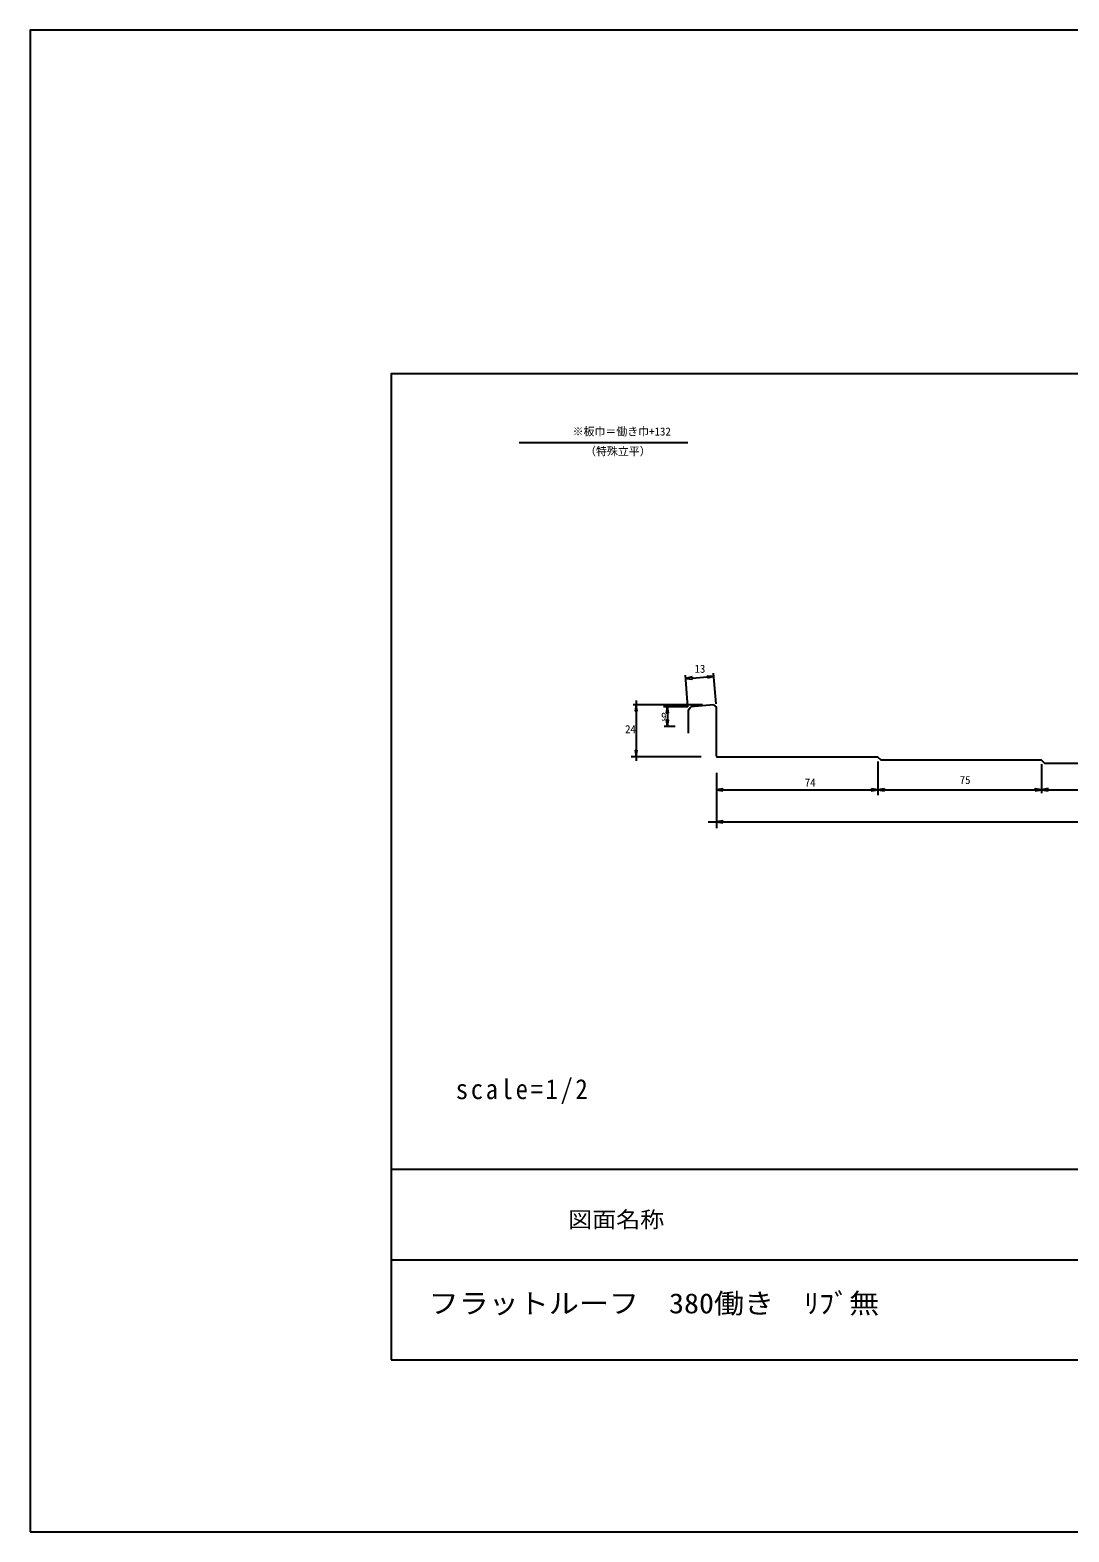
# Model space of a CAD drawing. Units: millimetres, scale not verified. Extents: x -97 to 97, y -69 to 69.
# Drawn here: x -97.3 to -2.1, y -68.8 to 68.8 of the extents above; entities that cross this region are included whole.
import ezdxf
from ezdxf.enums import TextEntityAlignment as Align

# ---------------------------------------------------------------- set-up
doc = ezdxf.new("R2010")
doc.units = ezdxf.units.MM
doc.header["$LTSCALE"] = 0.5
for name, color, linetype in [('0-0_0', 7, 'Continuous'), ('0-1_0', 5, 'Continuous'), ('0-2_レイヤ__', 5, 'Continuous')]:
    doc.layers.add(name, color=color, linetype=linetype)
doc.styles.add('ＭＳ ゴシック', font='')
doc.styles.get('ＭＳ ゴシック').set_extended_font_data('MS Gothic')

msp = doc.modelspace()

# ---------------------------------------------------------------- linework, layer by layer
at = {"layer": '0-0_0'}
for p, q in [((-37.034, 6.7891), (-37.2681, 9.6862)), ((-35.2701, 9.6444), (-34.6718, 9.5982)), ((-35.2614, 9.6415), (-35.2412, 9.445)), ((-34.4442, 7.0524), (-34.6929, 9.8618)), ((-36.6488, 9.5259), (-37.2442, 9.3727)), ((-37.2384, 9.3785), (-36.6228, 9.3236)), ((-36.6488, 9.523), (-36.6285, 9.3265)), ((-36.643, 9.4247), (-35.2557, 9.5461)), ((-35.2383, 9.445), (-34.6632, 9.601)), ((-35.6879, 6.9793), (-42.0528, 6.9793)), ((-41.7695, 6.9826), (-41.862, 6.3891)), ((-41.7674, 7.3853), (-41.7674, 1.8398)), ((-41.6674, 6.3833), (-41.7638, 6.9845)), ((-41.6693, 6.3872), (-41.8659, 6.3872)), ((-37.034, 6.8037), (-39.2581, 6.8037)), ((-39.0183, 5.5969), (-38.922, 4.9958)), ((-39.0164, 5.5931), (-38.8199, 5.5931)), ((-38.8198, 6.215), (-39.0163, 6.215)), ((-38.92, 6.8104), (-39.0125, 6.2169)), ((-38.9162, 4.9977), (-38.8237, 5.5912)), ((-38.8179, 6.2111), (-38.9142, 6.8123)), ((-38.9142, 6.8), (-38.9142, 4.9564)), ((-38.2046, 4.9893), (-39.2142, 4.9893)), ((-41.8652, 2.8365), (-41.7689, 2.2353)), ((-41.8633, 2.8326), (-41.6668, 2.8326)), ((-41.7631, 2.2372), (-41.6706, 2.8307)), ((-35.8049, 2.2093), (-42.2137, 2.2239)), ((-34.427, 2.2836), (-34.3629, 2.1975)), ((-19.6488, 1.8006), (-19.6488, -1.3014)), ((-4.6527, 1.5435), (-4.6527, -1.1033)), ((-34.4221, 0.7539), (-34.4221, -4.3087)), ((-33.8275, -0.7022), (-34.4287, -0.7985)), ((-34.4268, -0.8043), (-33.8333, -0.8968)), ((-34.4248, -0.8007), (46.715, -0.8007)), ((-33.8314, -0.7041), (-33.8314, -0.9006)), ((-20.2435, -0.902), (-19.6424, -0.8057)), ((-20.2397, -0.9001), (-20.2397, -0.7035)), ((-19.6443, -0.7999), (-20.2378, -0.7074)), ((-19.0413, -0.7083), (-19.6425, -0.8046)), ((-19.6406, -0.8104), (-19.0471, -0.9029)), ((-19.0452, -0.7102), (-19.0452, -0.9067)), ((-5.2552, -0.8987), (-4.654, -0.8024)), ((-5.2513, -0.8968), (-5.2513, -0.7003)), ((-4.6559, -0.7966), (-5.2494, -0.7041)), ((-4.0489, -0.7019), (-4.6501, -0.7983)), ((-4.6482, -0.8041), (-4.0547, -0.8966)), ((-4.0528, -0.7039), (-4.0528, -0.9004)), ((-35.1749, -3.7446), (42.8964, -3.7446)), ((-33.8211, -3.6475), (-34.4223, -3.7438)), ((-34.4204, -3.7496), (-33.8269, -3.8421)), ((-33.825, -3.6494), (-33.825, -3.846))]:
    msp.add_line(p, q, dxfattribs=at)
at = {"layer": '0-0_0', "color": 5}
for p, q in [((-34.6868, 6.9784), (-34.4299, 6.7576)), ((-37.016, 6.4974), (-36.7725, 6.7879))]:
    msp.add_line(p, q, dxfattribs=at)
at = {"layer": '0-1_0'}
for p, q in [((65.4957, -35.5774), (-64.1857, -35.5774)), ((65.4957, -43.8925), (-64.1857, -43.8925))]:
    msp.add_line(p, q, dxfattribs=at)
for points in [[(-97.261, -68.7771), (97.2608, -68.7771), (97.2608, 68.7773), (-97.261, 68.7773)], [(-64.1857, -53.0168), (65.4957, -53.0168), (65.4957, 37.297), (-64.1857, 37.297)]]:
    msp.add_lwpolyline(points, close=True, dxfattribs=at)
at = {"layer": '0-2_レイヤ__'}
for p, q in [((-52.4837, 31.0077), (-37.0452, 31.0077)), ((-34.6895, 6.9793), (-36.7657, 6.7976)), ((-37.0147, 6.5094), (-37.0147, 4.9776)), ((-37.0147, 6.4603), (-37.0147, 4.3781)), ((-34.4269, 2.2832), (-34.4269, 6.759)), ((-34.4269, 3.2884), (-34.4269, 3.5968)), ((-19.6418, 2.1977), (-34.3627, 2.1977))]:
    msp.add_line(p, q, dxfattribs=at)
msp.add_lwpolyline([(26.3125, 2.1977), (26.0124, 1.898), (11.327, 1.898), (11.0273, 1.5986), (-4.3571, 1.5986), (-4.6568, 1.898), (-19.3422, 1.898), (-19.6418, 2.1977)], dxfattribs=at)

# ---------------------------------------------------------------- texts
at = {"layer": '0-0_0', "color": 4, "style": 'ＭＳ ゴシック'}
for s, p in [('13', (-36.4331, 9.6908)), ('9', (-39.4948, 5.3122)), ('24', (-42.787, 4.1599))]:
    msp.add_text(s, height=0.7331, dxfattribs=at).set_placement(p, align=Align.BOTTOM_LEFT)
at = {"layer": '0-1_0', "color": 7, "style": 'ＭＳ ゴシック', "width": 1.1}
msp.add_text('図面名称', height=1.466, dxfattribs=at).set_placement((-48, -41.3333), align=Align.BOTTOM_LEFT)
at = {"layer": '0-1_0', "color": 3, "style": 'ＭＳ ゴシック', "width": 1.1}
msp.add_text('フラットルーフ\u3000380働き\u3000ﾘﾌﾞ無', height=1.833, dxfattribs=at).set_placement((-60.7639, -49.3056), align=Align.BOTTOM_LEFT)
at = {"layer": '0-2_レイヤ__', "color": 4, "style": 'ＭＳ ゴシック'}
for s, p in [('※板巾＝働き巾+132', (-47.5874, 31.422)), ('（特殊立平）', (-46.4462, 29.6097)), ('74', (-26.34, -0.7275)), ('75', (-12.1524, -0.4947))]:
    msp.add_text(s, height=0.7331, dxfattribs=at).set_placement(p, align=Align.BOTTOM_LEFT)
at = {"layer": '0-2_レイヤ__', "color": 3, "insert": (-58.282, -29.5807), "char_height": 1.833, "attachment_point": 7, "style": 'ＭＳ ゴシック'}
msp.add_mtext('\\T1.22;\\W0.9;scale=1/2', dxfattribs=at)

doc.saveas('drawing.dxf')
